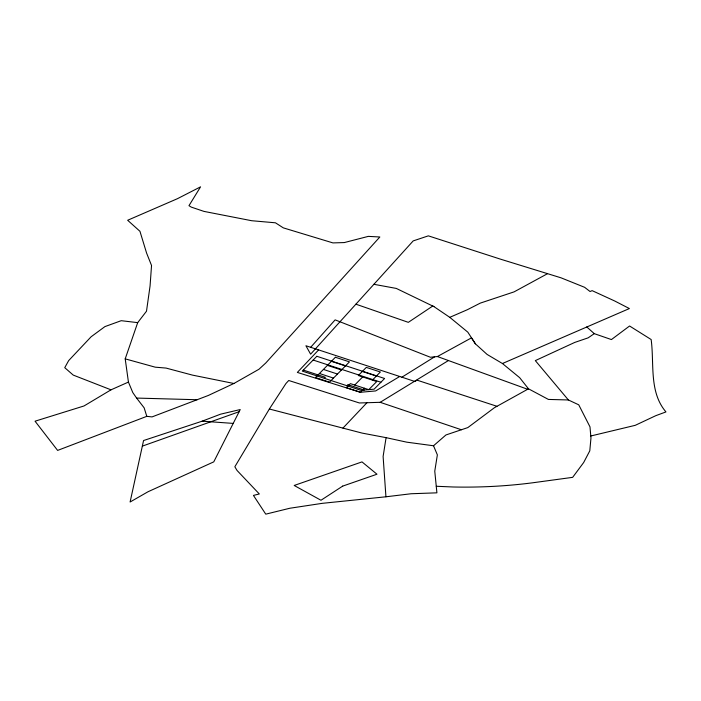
<?xml version="1.0" encoding="UTF-8"?>
<svg xmlns="http://www.w3.org/2000/svg" width="701" height="701" viewBox="0 0 701 701"><rect width="100%" height="100%" fill="white"/><g stroke="black" fill="none" stroke-linecap="round" stroke-linejoin="round"><path stroke-width="1.05" d="M269.359 409.007L362.163 433.104L386.085 437.652L383.114 456.465L385.936 496.79L322.232 503.344L289.863 508.243L265.758 514.157L253.447 495.414L259.317 493.968L237.026 470.441L234.844 466.752L269.359 409.007L285.973 383.482L288.742 380.494L359.385 402.97L380.179 402.313L461.389 429.757M125.207 358.859L137.694 322.635L146.5 311.209L150.067 285.947L151.539 265.495L146.588 253.061L139.946 231.295L127.652 220.263L177.502 198.663L200.565 186.843L188.972 205.682L191.338 207.137L203.973 211.395L251.677 220.719L275.458 222.804L283.3 227.86L332.931 242.905L344.296 242.572L368.323 236.377L379.846 236.991L265.767 363.004L258.941 369.269L233.906 383.482L208.311 395.469L152.029 416.911L146.798 416.341L57.622 450.41L35.05 421.196L84.006 405.967L111.012 389.826L128.432 382.08L125.207 358.859L155.245 367.175L166.067 368.078L192.503 375.123L233.906 383.482M239.137 411.706L213.761 461.863L148.007 491.76L130.097 502.012L143.565 440.535L202.16 421.178L220.57 414.177L240.233 409.55L239.137 411.706L142.338 446.125M310.666 347.302L335.122 319.866L430.37 357.247L437.406 356.537L471.51 337.847L475.383 343.823L487.09 354.426L502.433 363.521L519.66 377.673L528.493 388.81L548.41 399.43L568.38 399.964L578.746 404.827L589.988 426.865L590.961 438.072L589.795 450.813L583.688 462.485L572.656 477.346L532.813 482.77A309.264 178.553 0 0 1 453.065 486.985L436.259 486.266L434.769 471.168L437.363 454.879L433.525 445.766L406.79 442.173L386.085 437.652M318.622 349.904L297.355 372.415L360.428 392.28L375.666 390.93L399.719 376.472M342.964 428.083L366.938 402.733M324.335 378.321L325.343 377.296L303.288 370.075M346.829 385.69L347.836 384.665L364.275 390.054M354.715 385.051L362.689 376.928M364.415 388.223L360.428 392.288L346.373 387.679L350.36 383.622L368.77 389.651L376.744 381.537L358.334 375.508L366.316 367.394L380.371 371.994L372.389 380.108M433.525 445.766L445.941 434.962L467.83 427.584L494.407 407.719L528.493 388.81L527.643 389.283L437.406 356.537M590.777 435.996L635.264 425.323L655.803 415.667L665.95 411.925C648.837 391.903 654.419 363.819 651.15 339.529L629.577 326L611.421 339.573L594.264 333.65L588.165 337.838L574.724 342.43L535.327 360.612L568.38 399.964M448.438 360.542L380.179 402.313M502.433 363.521L629.384 308.554L614.663 300.974L592.117 290.635L590.058 291.52L584.616 287.305L561.063 277.833L500.4 259.133L428.346 235.851L413.187 240.907L310.631 354.18L305.908 345.742L401.892 377.191L434.629 356.818M547.358 273.776L514.087 291.87L480.299 303.112L467.462 309.667L449.779 317.334L433.937 306.617L396.302 288.426L373.887 284.299M385.936 496.79L411.101 493.749L436.907 492.829L436.259 486.266M128.432 382.08L132.796 392.569L136.599 398.072L197.104 399.736M202.16 421.178L233.214 423.404M137.694 322.635L121.22 320.69L104.922 326.605L91.13 336.76L68.68 360.586L64.746 367.675L73.228 375.088L111.012 389.826M496.974 406.3L417.042 380.161L414.843 381.475L401.892 377.191M331.398 361.313L345.453 365.922M362.321 371.451L376.384 376.051M313.154 360.042L380.915 382.238M327.411 365.379L341.466 369.979M323.424 369.436L337.479 374.036M319.437 373.493L333.492 378.093M355.889 304.181L408.332 322.346L432.745 306.039L433.937 306.617M594.264 333.65L586.755 326.929M449.779 317.334L467.839 332.178L475.383 343.823M136.599 398.072L144.152 407.842L146.798 416.341M316.834 356.283L302.28 371.101L361.015 390.343L374.097 389.178L384.604 378.487L316.834 356.283M335.385 357.256L315.45 377.55L329.505 382.15L349.449 361.865L335.385 357.256M342.701 486.108L320.979 500.26L294.175 485.469L361.996 461.898L376.972 474.218L342.701 486.108"/></g></svg>
